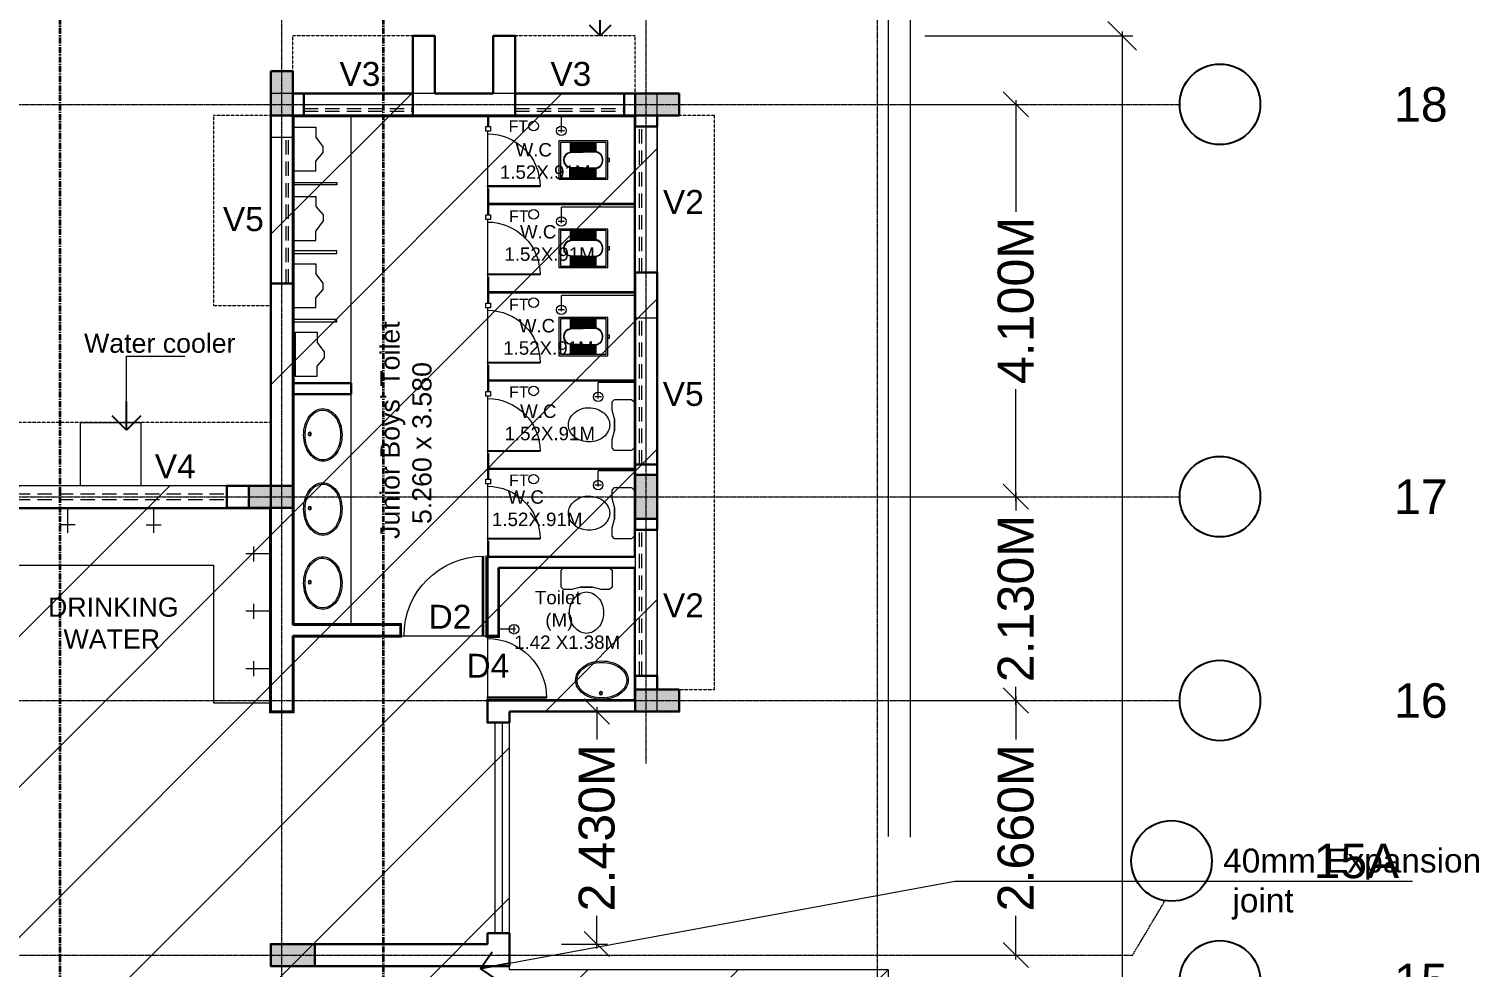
# Model space of a CAD drawing. Header units: metres. Extents: x 1545540 to 2027037, y 435419 to 693806.
# Drawn here: x 1637880 to 1653042, y 563981 to 573793 of the extents above; entities that cross this region are included whole.
import ezdxf

# ---------------------------------------------------------------- set-up
doc = ezdxf.new("R2010")
doc.units = ezdxf.units.M
doc.header["$LTSCALE"] = 1000
doc.header["$PDMODE"] = 35
doc.linetypes.add('CENTER', pattern=[2, 1.25, -0.25, 0.25, -0.25])
doc.linetypes.add('DASHED', pattern=[0.75, 0.5, -0.25])
doc.layers.get('Defpoints').update_dxf_attribs({"lineweight": 18})
for name, color, linetype, lineweight in [('- WALL', 7, 'Continuous', 30), ('Col-Hatch', 9, 'Continuous', 13), ('coloum hatch', 254, 'Continuous', 9), ('Column', 252, 'Continuous', 30), ('CUBICAL TOILET', 160, 'Continuous', 9), ('dimension', 6, 'Continuous', 13), ('Door', 54, 'Continuous', 13), ('elevation', 1, 'Continuous', 13), ('Fixture', 44, 'Continuous', 9), ('Furniture', 13, 'Continuous', 13), ('grid', 21, 'CENTER', 15), ('gride dimen', 3, 'Continuous', 13), ('Hatch', 8, 'Continuous', 13), ('Hidden', 1, 'DASHED', 18), ('PLASTER', 144, 'Continuous', 13), ('Section Line', 135, 'CENTER', 35), ('Text-1', 240, 'Continuous', 15), ('Text-2', 122, 'Continuous', 25), ('Text-Grid', 1, 'Continuous', 25), ('Ventilator', 6, 'DASHED', 18), ('wall l', 7, 'Continuous', 20), ('Window-Wall', 7, 'Continuous', 18)]:
    doc.layers.add(name, color=color, linetype=linetype, lineweight=lineweight)
doc.layers.add('text', color=7, linetype='Continuous')
doc.styles.add('dim-stylus bt', font='arial.ttf')
doc.styles.add('L120', font='simplex.shx', dxfattribs={"height": 1})
doc.dimstyles.new('1      100 (big)', dxfattribs={"dimscale": 75, "dimtxt": 5, "dimasz": 3.5, "dimexe": 1.5, "dimexo": 2, "dimgap": 1, "dimtad": 0, "dimdec": 3, "dimlfac": 0.001, "dimzin": 0, "dimdsep": 46, "dimtxsty": 'dim-stylus bt', "dimblk": 'OBLIQUE', "dimcen": 0, "dimdle": 0.6, "dimclrd": 256, "dimclre": 7, "dimclrt": 256, "dimadec": 0, "dimazin": 0, "dimtfac": 0.7, "dimtdec": 3, "dimtofl": 0, "dimtmove": 1, "dimatfit": 3, "dimldrblk": 'OPEN90', "dimfxl": 0, "dimtolj": 1, "dimtzin": 0, "dimlwd": 15, "dimlwe": 15, "dimarcsym": 0})

# ---------------------------------------------------------------- blocks, each defined once
blk = doc.blocks.new('_Oblique')
at = {"color": 0, "linetype": 'ByBlock', "lineweight": -2}
blk.add_line((-0.5, -0.5), (0.5, 0.5), dxfattribs=at)
blk = doc.blocks.new('*D215')
at = {"layer": 'Defpoints', "color": 0, "ltscale": 50, "transparency": 16777216}
for p in [(1630599, 575558), (1630599, 565348), (1646869, 565205)]:
    blk.add_point(p, dxfattribs=at)
at = {"layer": 'dimension', "lineweight": 15, "ltscale": 50, "transparency": 16777216}
for p, q in [((1630554, 575558), (1637494, 575558)), ((1646914, 575558), (1639974, 575558))]:
    blk.add_line(p, q, dxfattribs=at)
at = {"layer": 'dimension', "color": 7, "lineweight": 15, "ltscale": 50, "transparency": 16777216}
for p, q in [((1630599, 565498), (1630599, 575670)), ((1646869, 565355), (1646869, 575670))]:
    blk.add_line(p, q, dxfattribs=at)
at = {"layer": 'dimension', "lineweight": 15, "ltscale": 50, "transparency": 16777216, "xscale": 300, "yscale": 300, "zscale": 300, "rotation": 180}
blk.add_blockref('_Oblique', (1630599, 575558), dxfattribs=at)
at = {"layer": 'dimension', "lineweight": 15, "ltscale": 50, "transparency": 16777216, "xscale": 300, "yscale": 300, "zscale": 300}
blk.add_blockref('_Oblique', (1646869, 575558), dxfattribs=at)
at = {"layer": 'dimension', "ltscale": 50, "transparency": 16777216, "insert": (1638734, 575558), "char_height": 450, "attachment_point": 5, "style": 'dim-stylus bt'}
blk.add_mtext('\\A1;16.270M', dxfattribs=at)
blk = doc.blocks.new('_Open90')
at = {"color": 0, "linetype": 'ByBlock', "lineweight": -2}
for p, q in [((0, 0), (-1, 0)), ((-0.5, 0.5), (0, 0)), ((0, 0), (-0.5, -0.5))]:
    blk.add_line(p, q, dxfattribs=at)
blk = doc.blocks.new('*D216')
at = {"layer": 'Defpoints', "color": 0, "ltscale": 50, "transparency": 16777216}
for p in [(1646869, 568906), (1648199, 568906), (1646869, 566776)]:
    blk.add_point(p, dxfattribs=at)
at = {"layer": 'gride dimen', "color": 7, "lineweight": 15, "ltscale": 50, "transparency": 16777216}
for p, q in [((1647019, 568906), (1648311, 568906)), ((1647019, 566776), (1648311, 566776))]:
    blk.add_line(p, q, dxfattribs=at)
at = {"layer": 'gride dimen', "lineweight": 15, "ltscale": 50, "transparency": 16777216}
for p, q in [((1648199, 568951), (1648199, 568762)), ((1648199, 566731), (1648199, 566920))]:
    blk.add_line(p, q, dxfattribs=at)
at = {"layer": 'gride dimen', "lineweight": 15, "ltscale": 50, "transparency": 16777216, "xscale": 262.5, "yscale": 262.5, "zscale": 262.5}
for p, rotation in [((1648199, 568906), 90), ((1648199, 566776), 270)]:
    blk.add_blockref('_Oblique', p, dxfattribs=dict(at, rotation=rotation))
at = {"layer": 'gride dimen', "ltscale": 50, "transparency": 16777216, "insert": (1648199, 567841), "char_height": 375, "attachment_point": 5, "rotation": 90, "style": 'dim-stylus bt'}
blk.add_mtext('\\A1;2.130M', dxfattribs=at)
blk = doc.blocks.new('*D217')
at = {"layer": 'Defpoints', "color": 0, "ltscale": 50, "transparency": 16777216}
for p in [(1646869, 573006), (1648199, 573006), (1646869, 568906)]:
    blk.add_point(p, dxfattribs=at)
at = {"layer": 'gride dimen', "color": 7, "lineweight": 15, "ltscale": 50, "transparency": 16777216}
for p, q in [((1647019, 573006), (1648311, 573006)), ((1647019, 568906), (1648311, 568906))]:
    blk.add_line(p, q, dxfattribs=at)
at = {"layer": 'gride dimen', "lineweight": 15, "ltscale": 50, "transparency": 16777216}
for p, q in [((1648199, 573051), (1648199, 571882)), ((1648199, 568861), (1648199, 570030))]:
    blk.add_line(p, q, dxfattribs=at)
at = {"layer": 'gride dimen', "lineweight": 15, "ltscale": 50, "transparency": 16777216, "xscale": 262.5, "yscale": 262.5, "zscale": 262.5}
for p, rotation in [((1648199, 573006), 90), ((1648199, 568906), 270)]:
    blk.add_blockref('_Oblique', p, dxfattribs=dict(at, rotation=rotation))
at = {"layer": 'gride dimen', "ltscale": 50, "transparency": 16777216, "insert": (1648199, 570956), "char_height": 375, "attachment_point": 5, "rotation": 90, "style": 'dim-stylus bt'}
blk.add_mtext('\\A1;4.100M', dxfattribs=at)
blk = doc.blocks.new('*D218')
at = {"layer": 'Defpoints', "color": 0, "ltscale": 50, "transparency": 16777216}
for p in [(1643299, 566661), (1643299, 564231), (1643818, 564231)]:
    blk.add_point(p, dxfattribs=at)
at = {"layer": 'gride dimen', "color": 7, "lineweight": 15, "ltscale": 50, "transparency": 16777216}
for p, q in [((1643449, 566661), (1643930, 566661)), ((1643449, 564231), (1643930, 564231))]:
    blk.add_line(p, q, dxfattribs=at)
at = {"layer": 'gride dimen', "lineweight": 15, "ltscale": 50, "transparency": 16777216}
for p, q in [((1643818, 566706), (1643818, 566367)), ((1643818, 564186), (1643818, 564525))]:
    blk.add_line(p, q, dxfattribs=at)
at = {"layer": 'gride dimen', "lineweight": 15, "ltscale": 50, "transparency": 16777216, "xscale": 262.5, "yscale": 262.5, "zscale": 262.5}
for p, rotation in [((1643818, 566661), 90), ((1643818, 564231), 270)]:
    blk.add_blockref('_Oblique', p, dxfattribs=dict(at, rotation=rotation))
at = {"layer": 'gride dimen', "ltscale": 50, "transparency": 16777216, "insert": (1643818, 565446), "char_height": 375, "attachment_point": 5, "rotation": 90, "style": 'dim-stylus bt'}
blk.add_mtext('\\A1;2.430M', dxfattribs=at)
blk = doc.blocks.new('*D223')
at = {"layer": 'Defpoints', "color": 0, "ltscale": 50, "transparency": 16777216}
for p in [(1647019, 566776), (1647019, 564116), (1648199, 564116)]:
    blk.add_point(p, dxfattribs=at)
at = {"layer": 'gride dimen', "color": 7, "lineweight": 15, "ltscale": 50, "transparency": 16777216}
for p, q in [((1647169, 566776), (1648311, 566776)), ((1647169, 564116), (1648311, 564116))]:
    blk.add_line(p, q, dxfattribs=at)
at = {"layer": 'gride dimen', "lineweight": 15, "ltscale": 50, "transparency": 16777216}
for p, q in [((1648199, 566821), (1648199, 566367)), ((1648199, 564071), (1648199, 564525))]:
    blk.add_line(p, q, dxfattribs=at)
at = {"layer": 'gride dimen', "lineweight": 15, "ltscale": 50, "transparency": 16777216, "xscale": 262.5, "yscale": 262.5, "zscale": 262.5}
for p, rotation in [((1648199, 566776), 90), ((1648199, 564116), 270)]:
    blk.add_blockref('_Oblique', p, dxfattribs=dict(at, rotation=rotation))
at = {"layer": 'gride dimen', "ltscale": 50, "transparency": 16777216, "insert": (1648199, 565446), "char_height": 375, "attachment_point": 5, "rotation": 90, "style": 'dim-stylus bt'}
blk.add_mtext('\\A1;2.660M', dxfattribs=at)
blk = doc.blocks.new('*D224')
at = {"layer": 'Defpoints', "color": 0, "ltscale": 50, "transparency": 16777216}
for p in [(1647099, 573721), (1649312, 573721), (1647099, 505851)]:
    blk.add_point(p, dxfattribs=at)
at = {"layer": 'dimension', "color": 7, "lineweight": 15, "ltscale": 50, "transparency": 16777216}
for p, q in [((1647249, 573721), (1649424, 573721)), ((1647249, 505851), (1649424, 505851))]:
    blk.add_line(p, q, dxfattribs=at)
at = {"layer": 'dimension', "lineweight": 15, "ltscale": 50, "transparency": 16777216}
for p, q in [((1649312, 573766), (1649312, 541049)), ((1649312, 505806), (1649312, 538523))]:
    blk.add_line(p, q, dxfattribs=at)
at = {"layer": 'dimension', "lineweight": 15, "ltscale": 50, "transparency": 16777216, "xscale": 300, "yscale": 300, "zscale": 300}
for p, rotation in [((1649312, 573721), 90), ((1649312, 505851), 270)]:
    blk.add_blockref('_Oblique', p, dxfattribs=dict(at, rotation=rotation))
at = {"layer": 'dimension', "ltscale": 50, "transparency": 16777216, "insert": (1649312, 539786), "char_height": 450, "attachment_point": 5, "rotation": 90, "style": 'dim-stylus bt'}
blk.add_mtext('\\A1;67.870M', dxfattribs=at)
blk = doc.blocks.new('*D229')
at = {"layer": 'Defpoints', "color": 0, "ltscale": 50, "transparency": 16777216}
for p in [(1647099, 576277), (1630369, 565348), (1647099, 565198)]:
    blk.add_point(p, dxfattribs=at)
at = {"layer": 'dimension', "color": 7, "lineweight": 15, "ltscale": 50, "transparency": 16777216}
for p, q in [((1630369, 565498), (1630369, 576390)), ((1647099, 565348), (1647099, 576390))]:
    blk.add_line(p, q, dxfattribs=at)
at = {"layer": 'dimension', "lineweight": 15, "ltscale": 50, "transparency": 16777216}
for p, q in [((1630324, 576277), (1637494, 576277)), ((1647144, 576277), (1639974, 576277))]:
    blk.add_line(p, q, dxfattribs=at)
at = {"layer": 'dimension', "lineweight": 15, "ltscale": 50, "transparency": 16777216, "xscale": 300, "yscale": 300, "zscale": 300, "rotation": 180}
blk.add_blockref('_Oblique', (1630369, 576277), dxfattribs=at)
at = {"layer": 'dimension', "lineweight": 15, "ltscale": 50, "transparency": 16777216, "xscale": 300, "yscale": 300, "zscale": 300}
blk.add_blockref('_Oblique', (1647099, 576277), dxfattribs=at)
at = {"layer": 'dimension', "ltscale": 50, "transparency": 16777216, "insert": (1638734, 576277), "char_height": 450, "attachment_point": 5, "style": 'dim-stylus bt'}
blk.add_mtext('\\A1;16.730M', dxfattribs=at)
blk = doc.blocks.new('ENGLISH SHEET')
at = {"layer": 'Fixture'}
for p, q in [((4663.798, 251.204), (4663.773, 251.179)), ((4663.773, 251.179), (4663.773, 250.696)), ((4663.976, 251.204), (4663.798, 251.204)), ((4664.002, 251.179), (4663.976, 251.204)), ((4663.976, 251.001), (4664.002, 251.09)), ((4664.002, 251.09), (4664.002, 251.179)), ((4663.976, 250.874), (4663.976, 251.001)), ((4663.976, 251.001), (4663.976, 250.874)), ((4664.002, 250.785), (4663.976, 250.874)), ((4664.002, 250.696), (4664.002, 250.785)), ((4663.773, 250.696), (4663.798, 250.67)), ((4663.798, 250.67), (4663.976, 250.67)), ((4663.976, 250.67), (4664.002, 250.696))]:
    blk.add_line(p, q, dxfattribs=at)
blk.add_lwpolyline([(4664.459, 250.937, 0.117036), (4664.443, 251.003, 0.104338), (4664.396, 251.063, 0.09029), (4664.321, 251.105, 0.09898), (4664.243, 251.115, 0.08237), (4664.159, 251.101, 0.09029), (4664.09, 251.063, 0.104338), (4664.043, 251.003, 0.117036), (4664.027, 250.937, 0.117036), (4664.043, 250.871, 0.104338), (4664.09, 250.811, 0.09029), (4664.159, 250.773, 0.08237), (4664.243, 250.759, 0.08237), (4664.327, 250.773, 0.09029), (4664.396, 250.811, 0.104338), (4664.443, 250.871, 0.117036)], format="xyb", close=True, dxfattribs=at)
blk = doc.blocks.new('Urinal 1')
for p, q in [((0, 9), (9, 9)), ((0, 9), (0, -9)), ((9, 9), (9, 5)), ((12, 1), (9, 5)), ((12, -1.5), (12, 1)), ((9, -5), (12, -1.5)), ((9, -9), (9, -5)), ((0, -9), (9, -9))]:
    blk.add_line(p, q)
blk = doc.blocks.new('RSA CL6')
for p, q in [((5.51, 3.48), (5.51, 7.28)), ((5.91, 3.47), (5.91, 7.28)), ((6.3, 3.46), (6.3, 7.28)), ((6.69, 3.45), (6.69, 7.28)), ((7.09, 3.44), (7.09, 7.28)), ((7.48, 3.43), (7.48, 7.28)), ((7.87, 3.42), (7.87, 7.28)), ((8.27, 3.41), (8.27, 7.28)), ((8.66, 3.4), (8.66, 7.28)), ((9.06, 3.39), (9.06, 7.28)), ((9.45, 3.38), (9.45, 7.28)), ((9.84, 3.37), (9.84, 7.28)), ((10.24, 3.36), (10.24, 7.28)), ((10.63, 3.35), (10.63, 7.28)), ((11.02, 3.34), (11.02, 7.28)), ((11.42, 3.33), (11.42, 7.28)), ((11.81, 3.32), (11.81, 7.28)), ((12.2, 3.31), (12.2, 7.28)), ((12.6, 3.31), (12.6, 7.28)), ((12.99, 3.3), (12.99, 7.28)), ((13.39, 3.29), (13.39, 7.28)), ((13.78, 3.28), (13.78, 7.28)), ((14.17, 3.27), (14.17, 7.28)), ((14.57, 3.26), (14.57, 7.28)), ((14.96, 3.25), (14.96, 7.28)), ((15.35, 3.24), (15.35, 7.28)), ((15.75, 3.23), (15.75, 7.28)), ((16.14, 3.22), (16.14, 7.28)), ((16.14, 7.28), (16.14, 3.22)), ((5.51, -7.28), (5.51, -3.47)), ((5.91, -7.28), (5.91, -3.45)), ((6.3, -7.28), (6.3, -3.44)), ((6.69, -7.28), (6.69, -3.43)), ((7.09, -7.28), (7.09, -3.42)), ((7.48, -7.28), (7.48, -3.41)), ((7.87, -7.28), (7.87, -3.4)), ((8.27, -7.28), (8.27, -3.39)), ((8.66, -7.28), (8.66, -3.38)), ((9.06, -7.28), (9.06, -3.37)), ((9.45, -7.28), (9.45, -3.36)), ((9.84, -7.28), (9.84, -3.34)), ((10.24, -7.28), (10.24, -3.33)), ((10.63, -7.28), (10.63, -3.32)), ((11.02, -7.28), (11.02, -3.31)), ((11.42, -7.28), (11.42, -3.3)), ((11.81, -7.28), (11.81, -3.29)), ((12.2, -7.28), (12.2, -3.28)), ((12.6, -7.28), (12.6, -3.27)), ((12.99, -7.28), (12.99, -3.26)), ((13.39, -7.28), (13.39, -3.24)), ((13.78, -7.28), (13.78, -3.23)), ((14.17, -7.28), (14.17, -3.22)), ((14.57, -7.28), (14.57, -3.21)), ((14.96, -7.28), (14.96, -3.2)), ((15.35, -7.28), (15.35, -3.19)), ((15.75, -7.28), (15.75, -3.18)), ((16.14, -3.17), (16.14, -7.28)), ((16.14, -7.28), (16.14, -3.17))]:
    blk.add_line(p, q)
for points in [[(0.79, 7.87), (20.87, 7.87), (20.87, -7.87), (0.79, -7.87)], [(1.38, 7.28), (20.28, 7.28), (20.28, -7.28), (1.38, -7.28)]]:
    blk.add_lwpolyline(points, close=True)
blk.add_lwpolyline([(0.79, -0.59), (0, -0.59), (0, 0.59), (0.79, 0.59)])
for points in [[(5.51, 3.48), (16.14, 3.22, -0.899983), (16.14, -3.17), (5.54, -3.47, -0.799392)], [(5.53, 3.28), (16.13, 3.02, -0.897689), (16.12, -2.97), (5.56, -3.27, -0.793494), (5.53, 3.28)]]:
    blk.add_lwpolyline(points, format="xyb", close=True)
blk = doc.blocks.new('CC')
at = {"layer": 'Col-Hatch', "ltscale": 0.05}
blk.add_hatch(color=256, dxfattribs=at).paths.add_polyline_path([(4078.606, 341.328), (4078.606, 341.098), (4079.066, 341.098), (4079.066, 341.328)])
at = {"layer": 'Column'}
blk.add_lwpolyline([(4078.606, 341.328), (4079.066, 341.328), (4079.066, 341.098), (4078.606, 341.098)], close=True, dxfattribs=at)
blk = doc.blocks.new('RSA BASIN 2')
for points in [[(10.67, -8.12, 0.12976), (9.97, -5.22, 0.106426), (7.61, -2.47, 0.084431), (4.27, -0.72, 0.073534), (0, 0, 0.073534), (-4.29, -0.55, 0.084431), (-7.7, -2.16, 0.106426), (-10.17, -4.82, 0.12976), (-10.98, -7.69, 0.12976), (-10.28, -10.59, 0.106426), (-7.92, -13.34, 0.084431), (-4.58, -15.09, 0.073534), (-0.31, -15.81, 0.073534), (3.98, -15.26, 0.084431), (7.39, -13.64, 0.106426), (9.85, -10.99, 0.12976)], [(10.08, -7.9, 0.119977), (9.45, -5.5, 0.106426), (7.25, -2.94, 0.084431), (4.08, -1.28, 0.073534), (-0.01, -0.59, 0.073534), (-4.13, -1.12, 0.084431), (-7.36, -2.65, 0.106426), (-9.66, -5.12, 0.12976), (-10.39, -7.7, 0.009633), (-10.39, -7.9, 0.119977), (-9.76, -10.31, 0.106426), (-7.57, -12.87, 0.084431), (-4.4, -14.53, 0.073534), (-0.3, -15.22, 0.073534), (3.82, -14.69, 0.084431), (7.05, -13.16, 0.106426), (9.35, -10.69, 0.12976), (10.08, -8.11, 0.009633)]]:
    blk.add_lwpolyline(points, format="xyb", close=True)
for radius in [0.7, 0.479]:
    blk.add_circle((-0.47, -2.53), radius)
blk = doc.blocks.new('RH 1200')
for p, q in [((20.99, 0), (20.99, 43.31)), ((21.65, 0), (21.65, 43.31)), ((21.65, 0), (20.99, 0))]:
    blk.add_line(p, q)
at = {"extrusion": (0, 0, -1)}
blk.add_ellipse((21.65, 0), major_axis=(-30.62, 30.62), ratio=1, start_param=5.497787, end_param=7.068583, dxfattribs=at)
blk = doc.blocks.new('HJK')
at = {"layer": 'Door', "ltscale": 20}
blk.add_line((3658.233, -481.12), (3658.908, -481.12), dxfattribs=at)
at = {"layer": 'Door', "ltscale": 20, "xscale": 0.014287499999341, "yscale": 0.014287499999341, "zscale": 0.014287499999341, "rotation": 359.999999999943}
blk.add_blockref('RH 1200', (3658.571, -481.12), dxfattribs=at)

msp = doc.modelspace()

# ---------------------------------------------------------------- hatches: boundary and pattern name
at = {"layer": 'Hatch', "ltscale": 0.05}
h = msp.add_hatch(dxfattribs=at)
h.set_pattern_fill('ANSI31', color=256, scale=350, style=0)
h.set_pattern_definition([(45, (223261.5, -345748), (-785.7724, 785.7724), [])])
h.paths.add_polyline_path([(1630598.7281, 543155.9931), (1635688.728, 543155.9931), (1635688.728, 535155.9932), (1630598.7281, 535155.9932), (1630598.7281, 509965.9937), (1636828.728, 509965.9937), (1636828.728, 505850.9938), (1646868.7278, 505850.9938), (1646868.7278, 563960.9927), (1642904, 563960.9927), (1642904.2274, 564010), (1642904.2274, 566660.9926), (1644448.7279, 566660.9926), (1644448.7279, 573120.9925), (1640408.7279, 573120.9925), (1640408.728, 569020.9926), (1637058.728, 569020.9925), (1637058.728, 573120.9925), (1633018.7281, 573120.9925), (1633018.7281, 566660.9926), (1634563.2281, 566660.9926), (1634563.2281, 563960.9927), (1630598.7281, 563960.9927)])

# ---------------------------------------------------------------- linework, layer by layer
at = {"layer": '- WALL'}
for p, q in [((1641893.7279, 573720.9925), (1642123.7279, 573720.9925)), ((1641893.7279, 572890.9925), (1641893.7279, 573720.9925)), ((1642123.7279, 573120.9925), (1642123.7279, 573720.9925)), ((1642733.7279, 573120.9925), (1642733.7279, 573720.9925)), ((1642733.7279, 573720.9925), (1642963.7279, 573720.9925)), ((1642963.7279, 572890.9925), (1642963.7279, 573720.9925)), ((1640638.7279, 573120.9925), (1640752.7279, 573120.9925)), ((1640752.7279, 573120.9925), (1641893.7279, 573120.9925)), ((1640752.7279, 573120.9925), (1640752.7279, 572890.9925)), ((1642123.7279, 573120.9925), (1642733.7279, 573120.9925)), ((1642963.7279, 573120.9925), (1644104.7279, 573120.9925)), ((1644103.7279, 573120.9925), (1644218.7279, 573120.9925)), ((1644104.7279, 572890.9925), (1644104.7279, 573120.9925)), ((1640408.728, 572890.9925), (1640408.7279, 566660.9926)), ((1640638.728, 572890.9925), (1640638.7279, 567565.9927)), ((1640752.7279, 572890.9925), (1640638.728, 572890.9925)), ((1641893.7279, 572890.9925), (1640752.7279, 572890.9925)), ((1642963.7279, 572890.9925), (1641893.7279, 572890.9925)), ((1644104.7279, 572890.9925), (1642963.7279, 572890.9925)), ((1644218.7279, 572890.9925), (1644103.7279, 572890.9925)), ((1644448.7279, 571247.9925), (1644218.7279, 571247.9925)), ((1640408.728, 571132.9926), (1640638.728, 571132.9926)), ((1641250.728, 570091.3307), (1640638.728, 570091.3307)), ((1641250.728, 570091.3307), (1641250.728, 569976.3307)), ((1641250.728, 569976.3307), (1640638.728, 569976.3307)), ((1642674.2274, 567450.9927), (1642674.2279, 568278.9926)), ((1644218.7279, 568278.9926), (1642674.2279, 568278.9926)), ((1642789.2274, 567450.9926), (1642789.2278, 568163.9926)), ((1644218.7279, 568163.9926), (1642789.2278, 568163.9926)), ((1641764.1349, 567565.9927), (1640638.7279, 567565.9927)), ((1641764.1349, 567450.9927), (1641764.1349, 567565.9927)), ((1640638.7279, 567450.9927), (1640638.7279, 566660.9926)), ((1641764.1349, 567450.9927), (1640638.7279, 567450.9927)), ((1642674.2274, 567450.9927), (1642789.2274, 567450.9927)), ((1640638.7279, 566660.9926), (1640408.7279, 566660.9926)), ((1644218.7279, 566660.9926), (1642904.2274, 566660.9926))]:
    msp.add_line(p, q, dxfattribs=at)
at = {"layer": '- WALL', "ltscale": 0.05}
for p, q in [((1644448.7279, 572775.9925), (1644218.7279, 572775.9925)), ((1644448.7279, 572775.9925), (1644218.7279, 572775.9925)), ((1644448.7279, 569241.9926), (1644218.7279, 569241.9926)), ((1644448.7279, 568560.9926), (1644218.7279, 568560.9926)), ((1644448.7279, 566890.9926), (1644218.7279, 566890.9926)), ((1642904.2274, 564345.9927), (1642674.2274, 564345.9927)), ((1642674.2274, 564345.9927), (1642674.2274, 564230.9927)), ((1642904.2274, 564345.9927), (1642904.2274, 564230.9927)), ((1640638.7279, 564230.9927), (1642674.2274, 564230.9927)), ((1642904.2274, 564230.9927), (1642904.2274, 564000.9927)), ((1640638.7279, 564000.9927), (1642904.2274, 564000.9927))]:
    msp.add_line(p, q, dxfattribs=at)
for points in [[(1644218.7279, 572775.9925), (1644448.7279, 572775.9925), (1644448.7279, 572890.9925), (1644218.7279, 572890.9925)], [(1640178.728, 568790.9926), (1640178.728, 569020.9926), (1639948.728, 569020.9926), (1639948.728, 568790.9926)], [(1644218.7279, 568560.9926), (1644448.7279, 568560.9926), (1644448.7279, 568675.9926), (1644218.7279, 568675.9926)], [(1644218.7279, 567032.9926), (1644448.7279, 567032.9926), (1644448.7279, 566890.9926), (1644218.7279, 566890.9926)]]:
    msp.add_lwpolyline(points, close=True, dxfattribs=at)
at = {"layer": '- WALL'}
for points in [[(1644448.7279, 571247.9925), (1644448.7279, 569135.9926), (1644218.7279, 569135.9926), (1644218.7279, 571247.9925)], [(1642904.2274, 566660.9926), (1642904.2274, 566545.9927), (1642674.2274, 566545.9927), (1642674.2274, 566775.9926), (1644218.7279, 566775.9926)]]:
    msp.add_lwpolyline(points, dxfattribs=at)
at = {"ltscale": 50}
msp.add_lwpolyline([(1642674.2274, 566775.9926), (1642674.2274, 566775.9927), (1642904.2274, 566775.9926)], dxfattribs=at)
at = {"layer": 'CUBICAL TOILET', "ltscale": 0.05}
for p, q in [((1642674.2279, 572878.9925), (1642674.2279, 572773.9925)), ((1642686.7279, 572878.9925), (1642686.7279, 572773.9925)), ((1642686.7279, 572723.9925), (1642674.2279, 572723.9925)), ((1642674.2279, 572123.9925), (1642674.2279, 571851.4925)), ((1642686.7279, 572123.9925), (1642674.2279, 572123.9925)), ((1642686.7279, 572123.9925), (1642686.7279, 571968.9925)), ((1644206.7279, 571968.9925), (1642686.7279, 571968.9925)), ((1644206.7279, 571956.4925), (1642686.7279, 571956.4925)), ((1642686.7279, 571956.4925), (1642686.7279, 571851.4925)), ((1642674.2279, 571201.4925), (1642674.2279, 570928.9926)), ((1642686.7279, 571201.4925), (1642674.2279, 571201.4925)), ((1642686.7279, 571201.4925), (1642686.7279, 571046.4926)), ((1644206.7279, 571046.4926), (1642686.7279, 571046.4926)), ((1644206.7279, 571033.9926), (1642686.7279, 571033.9926)), ((1642686.7279, 571033.9926), (1642686.7279, 570928.9926)), ((1642674.2279, 570278.9926), (1642674.2279, 570006.4926)), ((1642686.7279, 570278.9926), (1642674.2279, 570278.9926)), ((1642686.7279, 570278.9926), (1642686.7279, 570123.9926)), ((1644206.7279, 570123.9926), (1642686.7279, 570123.9926)), ((1644206.7279, 570111.4926), (1642686.7279, 570111.4926)), ((1642686.7279, 570111.4926), (1642686.7279, 570006.4926)), ((1642674.2279, 569356.4926), (1642674.2279, 569089.9926)), ((1642686.7279, 569356.4926), (1642674.2279, 569356.4926)), ((1642686.7279, 569356.4926), (1642686.7279, 569201.4926)), ((1644206.7279, 569201.4926), (1642686.7279, 569201.4926)), ((1644206.7279, 569188.9926), (1642686.7279, 569188.9926)), ((1642686.7279, 569188.9926), (1642686.7279, 569089.9926)), ((1642674.2279, 568439.9926), (1642674.2279, 568278.9926)), ((1642686.7279, 568439.9926), (1642674.2279, 568439.9926)), ((1642686.7279, 568439.9926), (1642686.7279, 568278.9926))]:
    msp.add_line(p, q, dxfattribs=at)
for points in [[(1642705.4779, 572723.9925), (1642655.4779, 572723.9925), (1642655.4779, 572773.9925), (1642705.4779, 572773.9925)], [(1642705.4779, 571801.4925), (1642655.4779, 571801.4925), (1642655.4779, 571851.4925), (1642705.4779, 571851.4925)], [(1642705.4779, 570878.9926), (1642655.4779, 570878.9926), (1642655.4779, 570928.9926), (1642705.4779, 570928.9926)], [(1642705.4779, 569956.4926), (1642655.4779, 569956.4926), (1642655.4779, 570006.4926), (1642705.4779, 570006.4926)], [(1642705.4779, 569039.9926), (1642655.4779, 569039.9926), (1642655.4779, 569089.9926), (1642705.4779, 569089.9926)]]:
    msp.add_lwpolyline(points, close=True, dxfattribs=at)
at = {"layer": 'Fixture'}
for p, q in [((1641250.7279, 570043.9926), (1641250.7279, 572890.9925)), ((1641250.728, 570091.3307), (1641250.728, 572878.9925)), ((1641250.728, 567577.9927), (1641250.728, 569976.3307)), ((1638283.728, 568790.9926), (1638283.728, 568529.2283)), ((1639183.728, 568790.9926), (1639183.728, 568529.2283)), ((1638361.8091, 568612.3739), (1638205.6469, 568612.3739)), ((1639105.6469, 568612.3739), (1639261.809, 568612.3739)), ((1640408.728, 568308.4926), (1640146.9636, 568308.4926)), ((1640230.1093, 568230.4115), (1640230.1093, 568386.5737)), ((1637658.728, 568190.9926), (1639808.728, 568190.9926)), ((1639808.728, 568190.9926), (1639808.728, 566752.3914)), ((1640408.728, 567708.4926), (1640146.9636, 567708.4926)), ((1640230.1093, 567630.4115), (1640230.1093, 567786.5737)), ((1640408.728, 567108.4926), (1640146.9636, 567108.4926)), ((1640230.1093, 567030.4115), (1640230.1093, 567186.5737)), ((1639808.728, 566752.3914), (1640408.728, 566752.3914))]:
    msp.add_line(p, q, dxfattribs=at)
for points in [[(1641100.728, 572163.9925), (1640650.728, 572163.9925), (1640650.728, 572188.9925), (1641100.728, 572188.9925)], [(1641100.728, 571473.9925), (1640650.728, 571473.9925), (1640650.728, 571448.9925), (1641100.728, 571448.9925)], [(1641100.728, 570758.9926), (1640650.728, 570758.9926), (1640650.728, 570733.9926), (1641100.728, 570733.9926)], [(1638418.9684, 569679.8693), (1639048.4875, 569679.8693), (1639048.4875, 569020.9926), (1638418.9684, 569020.9926)]]:
    msp.add_lwpolyline(points, close=True, dxfattribs=at)
at = {"layer": 'Furniture', "ltscale": 0.05}
for p, q in [((1644206.7279, 572878.9925), (1643446.7279, 572878.9925)), ((1643446.7279, 572713.1511), (1643446.7279, 572878.9925)), ((1643480.8864, 572728.9925), (1643412.5693, 572728.9925)), ((1644206.7279, 571931.4925), (1643446.7279, 571931.4925)), ((1643446.7279, 571765.6511), (1643446.7279, 571931.4925)), ((1643480.8864, 571781.4925), (1643412.5693, 571781.4925)), ((1644206.7279, 571008.9926), (1643446.7278, 571008.9926)), ((1643446.7278, 570843.1511), (1643446.7278, 571008.9926)), ((1643480.8864, 570858.9926), (1643412.5693, 570858.9926)), ((1644206.7279, 570099.4926), (1643831.7279, 570099.4926)), ((1643831.7279, 569933.6511), (1643831.7279, 570099.4926)), ((1643865.8864, 569949.4926), (1643797.5693, 569949.4926)), ((1644206.7279, 569176.9926), (1643831.7279, 569176.9926)), ((1643831.7279, 569011.1511), (1643831.7279, 569176.9926)), ((1643865.8864, 569026.9926), (1643797.5693, 569026.9926)), ((1642967.5694, 567520.8454), (1642801.7279, 567520.8454)), ((1642951.7279, 567486.6869), (1642951.7279, 567555.0039))]:
    msp.add_line(p, q, dxfattribs=at)
for centre in [(1643156.7279, 572778.9925), (1643446.7279, 572728.9925), (1643156.7279, 571856.4925), (1643446.7279, 571781.4925), (1643156.7279, 570933.9926), (1643446.7278, 570858.9926), (1643156.7279, 570011.4926), (1643831.7279, 569949.4926), (1643156.7279, 569088.9926), (1643831.7279, 569026.9926), (1642951.7279, 567520.8454)]:
    msp.add_circle(centre, 50, dxfattribs=at)
at = {"layer": 'grid', "ltscale": 0.01}
for p, q in [((1640523.7279, 505737.7037), (1640523.7279, 576580.0684)), ((1644333.7279, 566119.1224), (1644333.7279, 576580.0684)), ((1646753.7278, 505467.7037), (1646753.7278, 576580.0684)), ((1628265.682, 573005.9925), (1649912.3508, 573005.9925)), ((1628265.682, 568905.9926), (1649912.3508, 568905.9926)), ((1628265.682, 566775.9926), (1649912.3508, 566775.9926)), ((1649420.9849, 564115.9927), (1649760.85, 564687.4414)), ((1633848.1858, 564115.9927), (1649420.9849, 564115.9927))]:
    msp.add_line(p, q, dxfattribs=at)
at = {"layer": 'Hatch', "ltscale": 0.05}
msp.add_lwpolyline([(1630598.7281, 543155.9931), (1635688.728, 543155.9931), (1635688.728, 535155.9932), (1630598.7281, 535155.9932), (1630598.7281, 509965.9937), (1636828.728, 509965.9937), (1636828.728, 505850.9938), (1646868.7278, 505850.9938), (1646868.7278, 563960.9927), (1642904, 563960.9927), (1642904.2274, 564010), (1642904.2274, 566660.9926), (1644448.7279, 566660.9926), (1644448.7279, 573120.9925), (1640408.7279, 573120.9925), (1640408.728, 569020.9926), (1637058.728, 569020.9926), (1637058.728, 573120.9925), (1633018.7281, 573120.9925), (1633018.7281, 566660.9926), (1634563.2281, 566660.9926), (1634563.2281, 563960.9927), (1630598.7281, 563960.9927), (1630598.7281, 543155.9931)], dxfattribs=at)
at = {"layer": 'Hidden', "color": 1, "ltscale": 0.005}
for p, q in [((1640638.728, 573120.9925), (1640638.728, 573720.9925)), ((1642051.2279, 573720.9925), (1640638.728, 573720.9925)), ((1644218.7279, 573720.9925), (1642816.2279, 573720.9925)), ((1644218.7279, 573120.9925), (1644218.7279, 573720.9925)), ((1645048.7279, 572890.9925), (1644448.7279, 572890.9925)), ((1645048.7279, 566890.9926), (1645048.7279, 572890.9925)), ((1640408.728, 569679.8693), (1637058.728, 569679.8693)), ((1644448.7279, 566890.9926), (1645048.7279, 566890.9926))]:
    msp.add_line(p, q, dxfattribs=at)
msp.add_lwpolyline([(1640408.728, 572890.9925), (1639808.728, 572890.9925), (1639808.728, 570902.9926), (1640408.728, 570902.9926)], dxfattribs=at)
at = {"layer": 'PLASTER', "ltscale": 0.05}
for p, q in [((1640650.728, 572878.9925), (1644206.7279, 572878.9925)), ((1640650.728, 572878.9925), (1640650.728, 567577.9927)), ((1644206.7279, 572878.9925), (1644206.7279, 568278.9926)), ((1640396.728, 568778.9926), (1637070.728, 568778.9926)), ((1640396.728, 568778.9926), (1640396.7279, 566648.9926)), ((1642662.2274, 567438.9927), (1642662.2279, 568290.9926)), ((1642801.2274, 567438.9927), (1642801.2278, 568163.9926)), ((1644206.7279, 568163.9926), (1644206.7279, 566787.9926)), ((1641776.1348, 567577.9927), (1640650.728, 567577.9927)), ((1641776.1348, 567438.9927), (1641776.1348, 567577.9927)), ((1640650.7279, 567438.9927), (1640650.7279, 566648.9926)), ((1641776.1348, 567438.9927), (1640650.7279, 567438.9927)), ((1642662.2274, 567438.9927), (1642801.2274, 567438.9927)), ((1642661.7274, 566787.9926), (1644206.7279, 566787.9926)), ((1640650.7279, 566648.9926), (1640396.7279, 566648.9926))]:
    msp.add_line(p, q, dxfattribs=at)
at = {"layer": 'Section Line', "ltscale": 0.05}
for p, q in [((1638204.728, 503841.6133), (1638204.728, 578122.03)), ((1641588.2793, 503841.6133), (1641588.2793, 578122.03))]:
    msp.add_line(p, q, dxfattribs=at)
at = {"layer": 'Text-Grid'}
for centre in [(1650333.3626, 573005.9925), (1650333.3626, 568905.9926), (1650333.3626, 566775.9926), (1649827.4582, 565099.8263), (1650333.3626, 563845.9927)]:
    msp.add_circle(centre, 421.0118, dxfattribs=at)
at = {"layer": 'Ventilator', "ltscale": 0.3}
for p, q in [((1640752.7279, 572960.9925), (1641893.7279, 572960.9925)), ((1640752.7279, 572935.9925), (1641893.7279, 572935.9925)), ((1642963.7279, 572960.9925), (1644104.7279, 572960.9925)), ((1642963.7279, 572935.9925), (1644104.7279, 572935.9925)), ((1640568.7279, 571132.9926), (1640568.7279, 572660.9925)), ((1640593.7279, 571132.9926), (1640593.7279, 572660.9925)), ((1644263.7279, 571247.9925), (1644263.7279, 572775.9925)), ((1644288.7279, 571247.9925), (1644288.7279, 572775.9925)), ((1644263.7279, 569241.9926), (1644263.7279, 570769.9926)), ((1644288.7279, 569241.9926), (1644288.7279, 570769.9926)), ((1637518.728, 568935.9348), (1639948.728, 568935.9348)), ((1637518.728, 568876.0503), (1639948.728, 568876.0503)), ((1644263.7279, 567032.9926), (1644263.7279, 568560.9926)), ((1644288.7279, 567032.9926), (1644288.7279, 568560.9926))]:
    msp.add_line(p, q, dxfattribs=at)
at = {"layer": 'Ventilator', "ltscale": 0.01}
for p, q in [((1642751.2274, 566545.9926), (1642751.2274, 564345.9927)), ((1642826.2274, 566545.9926), (1642826.2274, 564345.9927))]:
    msp.add_line(p, q, dxfattribs=at)
at = {"layer": 'wall l', "ltscale": 0.05}
msp.add_lwpolyline([(1640638.7279, 572660.9925), (1640408.7279, 572660.9925), (1640408.7279, 572890.9925), (1640638.7279, 572890.9925)], close=True, dxfattribs=at)
at = {"layer": 'Window-Wall'}
for p, q in [((1640752.7279, 573005.9925), (1641893.7279, 573005.9925)), ((1642963.7279, 573005.9925), (1644104.7279, 573005.9925)), ((1640523.7279, 571132.9926), (1640523.7279, 572660.9925)), ((1640638.7279, 572660.9925), (1640638.7279, 571132.9926)), ((1644218.7279, 572775.9925), (1644218.7279, 571247.9925)), ((1644333.7279, 571247.9925), (1644333.7279, 572775.9925)), ((1644448.7279, 572775.9925), (1644448.7279, 571247.9925)), ((1644448.7279, 570769.9926), (1644218.7279, 570769.9926)), ((1644218.7279, 570769.9926), (1644218.7279, 569241.9926)), ((1644333.7279, 569241.9926), (1644333.7279, 570769.9926)), ((1644448.7279, 570769.9926), (1644448.7279, 569241.9926)), ((1639948.728, 569020.9926), (1637518.728, 569020.9926)), ((1639948.728, 568790.9926), (1637518.728, 568790.9926)), ((1644218.7279, 568560.9926), (1644218.7279, 567032.9926)), ((1644333.7279, 567032.9926), (1644333.7279, 568560.9926)), ((1644448.7279, 568560.9926), (1644448.7279, 567032.9926))]:
    msp.add_line(p, q, dxfattribs=at)

# ---------------------------------------------------------------- block references
at = {"layer": 'coloum hatch', "ltscale": 0.05, "xscale": -999.9999814325156, "yscale": 999.9999814325156, "zscale": 999.9999814325156, "rotation": 90}
for p in [(1981736.8305, 4651956.9366), (1985546.8304, 4647741.9367)]:
    msp.add_blockref('CC', p, dxfattribs=at)
at = {"layer": 'coloum hatch', "ltscale": 0.05, "xscale": -999.9999814325156, "yscale": 999.9999814325156, "zscale": 999.9999814325156}
for p in [(5723284.672, 231792.89), (5719244.6721, 227692.8901), (5723284.672, 225562.8901), (5719474.6721, 222902.8902)]:
    msp.add_blockref('CC', p, dxfattribs=at)
at = {"layer": 'Door', "rotation": 270}
for p, xscale, yscale, zscale in [((2070336.2652, 3824486.9629), 888.888872514655, 888.888872514655, 888.888872514655), ((2070336.2652, 3823564.4629), 888.888872514655, 888.888872514655, 888.888872514655), ((2070336.2653, 3822641.9629), 888.888872514655, 888.888872514655, 888.888872514655), ((2070336.2652, 3821719.463), 888.888872514655, 888.888872514655, 888.888872514655), ((2070336.2652, 3820802.963), 888.888872514655, 888.888872514655, 888.888872514655), ((2123794.0193, 4225684.3338), 999.9999814325156, 999.9999814325156, 999.9999814325156)]:
    msp.add_blockref('HJK', p, dxfattribs=dict(at, xscale=xscale, yscale=yscale, zscale=zscale))
at = {"layer": 'Door', "xscale": 1348.14812311591, "yscale": 1348.14812311591, "zscale": 1348.14812311591}
msp.add_blockref('HJK', (-3290076.777, 1216071.7456), dxfattribs=at)
at = {"layer": 'elevation', "xscale": -999.9999814325156, "yscale": 999.9999814325156, "zscale": 999.9999814325156}
for p in [(6307979.6689, 318719.3222), (6307979.6689, 317796.8222)]:
    msp.add_blockref('ENGLISH SHEET', p, dxfattribs=at)
at = {"layer": 'elevation', "xscale": -999.9999814325156, "yscale": 999.9999814325156, "zscale": 999.9999814325156, "rotation": 90}
msp.add_blockref('ENGLISH SHEET', (1894647.1205, 5231936.9337), dxfattribs=at)
at = {"layer": 'Fixture', "yscale": 25.39999952337422}
for name, p, xscale, zscale in [('Urinal 1', (1640650.728, 572540.3425), 25.39999952337422, 25.39999952337422), ('RSA CL6', (1643951.7279, 572423.9925), -25.39999952337422, 25.39999952401476), ('RSA CL6', (1643951.7279, 571501.4925), -25.39999952337422, 25.39999952401476), ('Urinal 1', (1640650.728, 571110.3425), 25.39999952337422, 25.39999952337422), ('RSA CL6', (1643951.7279, 570578.9926), -25.39999952337422, 25.39999952401476), ('Urinal 1', (1640664.8789, 570395.3426), 25.39999952337422, 25.39999952337422)]:
    msp.add_blockref(name, p, dxfattribs=dict(at, xscale=xscale, zscale=zscale))
at = {"layer": 'Fixture'}
for name, p, xscale, yscale, zscale, rotation in [('Urinal 1', (1640650.728, 571812.6425), -25.39999952337422, 25.39999952337422, 25.39999952401476, 180), ('RSA BASIN 2', (1640751.8, 569549.8836), -25.39999952422235, 25.39999952422235, 25.39999952422235, 89.25539804738914), ('RSA BASIN 2', (1640751.8, 568775.7971), -25.39999952422235, 25.39999952422235, 25.39999952422235, 89.25539804738914), ('RSA BASIN 2', (1640751.8, 568001.7106), -25.39999952422235, 25.39999952422235, 25.39999952422235, 89.25539804738914), ('RSA BASIN 2', (1643871.9989, 566787.9926), -25.39999952513176, 25.39999952337422, 25.39999952401476, 179.2553980474158)]:
    msp.add_blockref(name, p, dxfattribs=dict(at, xscale=xscale, yscale=yscale, zscale=zscale, rotation=rotation))

# ---------------------------------------------------------------- texts
at = {"layer": 'text', "attachment_point": 1, "style": 'L120'}
for s, insert, char_height, width, rotation in [('{\\fArial|b0|i0|c0|p34;   W.C\\P1.52X.91M}', (1642804.8755, 572601.0035), 139.999997, 4322.063963, 0.00000001), ('{\\fArial|b0|i0|c0|p34;   W.C\\P1.52X.91M}', (1642851.2134, 571744.2761), 139.999997, 4322.063963, 0.00000001), ("{\\fArial|b0|i0|c0|p34;Junior Boys' Toilet\\P  5.260 x 3.580}", (1641555.3472, 568464.6044), 199.999996, 4322.063963, 90), ('{\\fArial|b0|i0|c0|p34;   W.C\\P1.52X.91M}', (1642838.5211, 570762.9477), 139.999997, 4322.063963, 0.00000001), ('{\\fArial|b0|i0|c0|p34;   W.C\\P1.52X.91M}', (1642852.7608, 569869.4519), 139.999997, 4322.063963, 0.00000001), ('{\\fArial|b0|i0|c0|p34;   W.C\\P1.52X.91M}', (1642721.4227, 568972.6085), 139.999997, 4322.063963, 0.00000001), ('{\\fArial|b0|i0|c0|p34;    Toilet\\P      (M)\\P1.42 X1.38M}', (1642953.0453, 567921.678), 139.999997, 4322.063963, 0.00000001), ('{\\fArial|b0|i0|c0|p34;40mm Expansion\\P joint}', (1650366.7301, 565228.6729), 249.999995, 4832.063954, 0.00000001)]:
    msp.add_mtext(s, dxfattribs=dict(at, insert=insert, char_height=char_height, width=width, rotation=rotation))
at = {"layer": 'text', "char_height": 199.999996, "width": 4322.063963, "attachment_point": 1, "style": 'L120'}
for s, insert in [('{\\fArial|b0|i0|c0|p34;Water cooler}', (1638456.2716, 570609.7943)), ('\\pi1497.5;{\\fArial|b0|i0|c0|p34;DRINKING \\P\\pi1660.1;WATER}', (1636581.5224, 567852.0644))]:
    msp.add_mtext(s, dxfattribs=dict(at, insert=insert))
at = {"layer": 'Text-1', "char_height": 250, "width": 1299.406916, "attachment_point": 1, "rotation": 0.00000001, "style": 'L120'}
for s, insert in [('\\pi444.81;{\\fArial|b0|i0|c0|p34;V3}', (1640682.2855, 573449.0993)), ('\\pi444.81;{\\fArial|b0|i0|c0|p34;V3}', (1642888.0918, 573449.0993)), ('\\pi446.09;{\\fArial|b0|i0|c0|p34;V2}', (1644063.477, 572110.7454)), ('\\pi443.87;{\\fArial|b0|i0|c0|p34;V5}', (1639464.644, 571931.5736)), ('\\pi443.87;{\\fArial|b0|i0|c0|p34;V5}', (1644063.477, 570104.7454)), ('\\pi445.32;{\\fArial|b0|i0|c0|p34;V4}', (1638750.6802, 569348.4207)), ('\\pi446.09;{\\fArial|b0|i0|c0|p34;V2}', (1644063.477, 567895.7454)), ('\\pi449.16;{\\fArial|b0|i0|c0|p34;D2}', (1641609.7517, 567776.0801)), ('\\pi448.39;{\\fArial|b0|i0|c0|p34;D4}', (1642006.9439, 567264.2773))]:
    msp.add_mtext(s, dxfattribs=dict(at, insert=insert))
at = {"layer": 'Text-2', "ltscale": 0.05, "char_height": 119.999998, "width": 6841.769914, "attachment_point": 1, "rotation": 0.00000001, "style": 'L120'}
for insert in [(1642894.6919, 572837.5849), (1642900.1226, 571897.6501), (1642900.1226, 570975.1501), (1642899.8223, 570059.7634), (1642899.8223, 569137.2634)]:
    msp.add_mtext('{\\fArial|b0|i0|c0|p34;FT}', dxfattribs=dict(at, insert=insert))
at = {"layer": 'Text-Grid', "char_height": 360.000023, "width": 4832.064347, "attachment_point": 3, "rotation": 359.99999997, "style": 'L120'}
for s, insert in [('{\\fArial|b0|i0|c0|p34;18}', (1652713.8339, 573185.8406)), ('{\\fArial|b0|i0|c0|p34;17}', (1652713.8339, 569085.8406)), ('{\\fArial|b0|i0|c0|p34;16}', (1652713.8339, 566955.8407)), ('{\\fArial|b0|i0|c0|p34;15A}', (1652207.9296, 565279.6744)), ('{\\fArial|b0|i0|c0|p34;15}', (1652713.8339, 564025.8407))]:
    msp.add_mtext(s, dxfattribs=dict(at, insert=insert))

# ---------------------------------------------------------------- dimensions: what is measured, and where the dimension line sits
at = {"layer": 'dimension', "ltscale": 50}
dim = msp.add_linear_dim(base=(1647098.7278, 576277.3813), p1=(1630368.7281, 565347.9391), p2=(1647098.7278, 565197.9391), dimstyle='1      100 (big)', override={"dimtxt": 6, "dimasz": 4, "dimpost": 'M\\X'}, dxfattribs=at)
dim.commit()
dim.dimension.update_dxf_attribs({"geometry": '*D229', "text_midpoint": (1638733.728, 576277.3813)})
dim = msp.add_linear_dim(base=(1630598.7281, 575557.738), p1=(1646868.7278, 565205.432), p2=(1630598.7281, 565347.9391), angle=180, dimstyle='1      100 (big)', override={"dimtxt": 6, "dimasz": 4, "dimpost": 'M\\X'}, dxfattribs=at)
dim.commit()
dim.dimension.update_dxf_attribs({"geometry": '*D215', "text_midpoint": (1638733.728, 575557.738)})
dim = msp.add_aligned_dim(p1=(1647098.7278, 505850.9938), p2=(1647098.7278, 573720.9925), distance=-2213.1795, dimstyle='1      100 (big)', override={"dimtxt": 6, "dimasz": 4, "dimpost": 'M\\X'}, dxfattribs=at)
dim.commit()
dim.dimension.update_dxf_attribs({"geometry": '*D224', "text_midpoint": (1649311.9073, 539785.9931)})
at = {"layer": 'gride dimen', "ltscale": 50}
for base, p1, p2, picture, middle in [((1648198.643, 573005.9925), (1646868.7278, 568905.9926), (1646868.7278, 573005.9925), '*D217', (1648198.643, 570955.9925)), ((1648198.643, 568905.9926), (1646868.7278, 566775.9926), (1646868.7278, 568905.9926), '*D216', (1648198.643, 567840.9926))]:
    dim = msp.add_linear_dim(base=base, p1=p1, p2=p2, angle=90, dimstyle='1      100 (big)', override={"dimpost": 'M\\X'}, dxfattribs=at)
    dim.commit()
    dim.dimension.update_dxf_attribs({"geometry": picture, "text_midpoint": middle})
for p1, p2, distance, picture, middle in [((1647018.7278, 566775.9926), (1647018.7278, 564115.9927), 1179.9152, '*D223', (1648198.643, 565445.9927)), ((1643298.7279, 566660.9926), (1643298.7279, 564230.9927), 519.1577, '*D218', (1643817.8856, 565445.9927))]:
    dim = msp.add_aligned_dim(p1=p1, p2=p2, distance=distance, dimstyle='1      100 (big)', override={"dimpost": 'M\\X'}, dxfattribs=at)
    dim.commit()
    dim.dimension.update_dxf_attribs({"geometry": picture, "text_midpoint": middle})

# ---------------------------------------------------------------- leaders
at = {"layer": 'dimension', "ltscale": 50}
for points, override in [([(1643853.222, 573720.9925), (1643853.222, 574186.6493), (1650510.1388, 574186.6493)], {"dimtxt": 6, "dimasz": 3}), ([(1638899.2223, 569601.753), (1638899.2223, 570373.9892), (1639511.4268, 570373.9892)], {"dimtxt": 6, "dimasz": 4}), ([(1642601.5244, 563976.2617), (1647561.9468, 564886.6401), (1652348.1182, 564886.6401)], {"dimtxt": 6, "dimasz": 4})]:
    msp.add_leader(points, dimstyle='1      100 (big)', override=override, dxfattribs=at)

doc.saveas('drawing.dxf')
